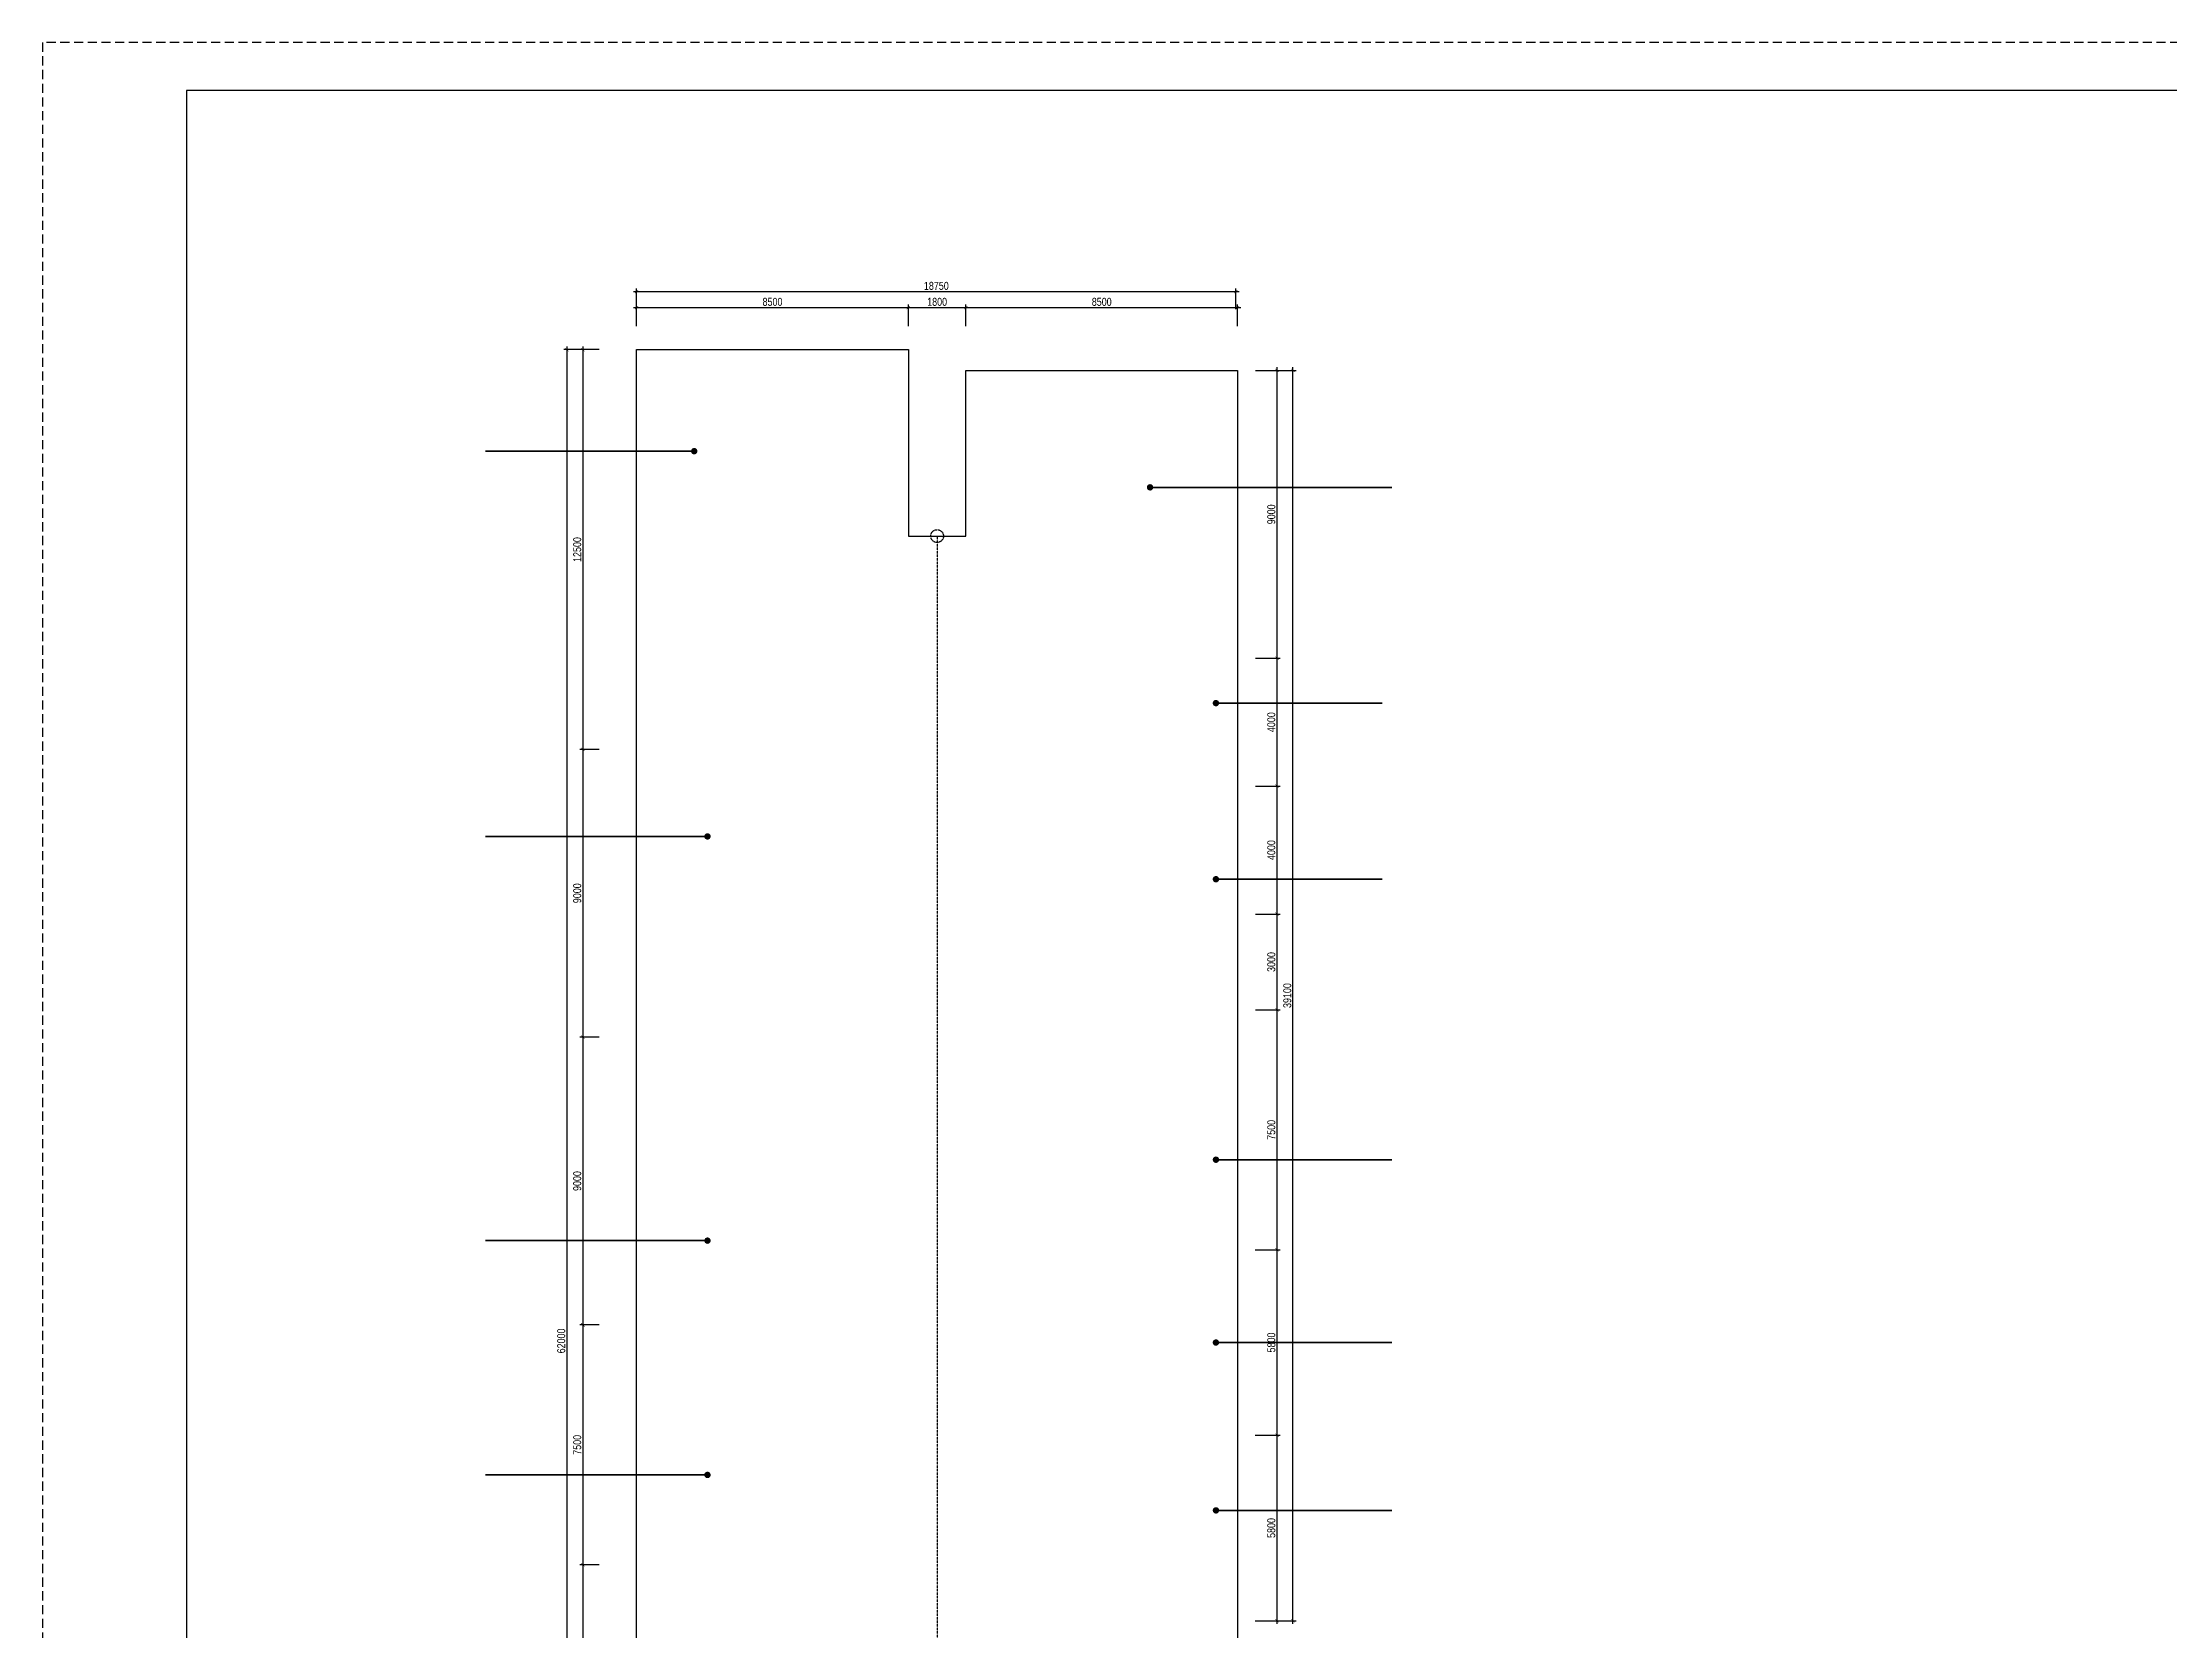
# Model space of a CAD drawing. Header units: millimetres. Extents: x 43 to 126043, y -89269 to -169.
# Drawn here: x 43 to 66586, y -49828 to -169 of the extents above; entities that cross this region are included whole.
import ezdxf

# ---------------------------------------------------------------- set-up
doc = ezdxf.new("R2010")
doc.units = ezdxf.units.MM
doc.linetypes.add('HIDDEN', pattern=[9.525, 6.35, -3.175])
doc.layers.get('0').update_dxf_attribs({"color": 231})
doc.layers.get('DefPoints').update_dxf_attribs({"color": 191})
doc.layers.add('A-SHBD', color=7, linetype='Continuous', lineweight=35)
doc.layers.add('ls-dim', color=231, linetype='Continuous')
doc.layers.add('MDI-BAO', color=1, linetype='Continuous')
doc.layers.add('MDI-HANHLANG', color=5, linetype='HIDDEN', plot=False)
doc.styles.add('250602-MB CO CAU CĂN HO X1-3A-1$0$style1', font='arial.ttf')
doc.styles.add('VTK_Arial', font='arial.ttf', dxfattribs={"width": 0.8})
doc.dimstyles.new('250602-MB CO CAU CĂN HO X1-3A-1$0$Dim_50', dxfattribs={"dimscale": 50, "dimtxt": 2, "dimasz": 1.5, "dimexe": 1, "dimexo": 0, "dimgap": 1, "dimtad": 1, "dimdec": 0, "dimlfac": -1, "dimzin": 12, "dimdsep": 46, "dimtxsty": '250602-MB CO CAU CĂN HO X1-3A-1$0$style1', "dimblk1": '250602-MB CO CAU CĂN HO X1-3A-1$0$_ARCHTICK', "dimblk2": '250602-MB CO CAU CĂN HO X1-3A-1$0$_ARCHTICK', "dimsah": 1, "dimcen": 1.5, "dimdle": 1.5, "dimclrd": 256, "dimclre": 256, "dimclrt": 2, "dimadec": 1, "dimazin": 3, "dimtm": 1e-09, "dimtfac": 0.416667, "dimtdec": 0, "dimtix": 1, "dimtmove": 2, "dimatfit": 3, "dimfxl": 7, "dimfxlon": 1, "dimtolj": 1, "dimtzin": 0, "dimlwd": -1, "dimlwe": -1, "dimarcsym": 1})
doc.dimstyles.new('A-2.5-DIM100', dxfattribs={"dimscale": 100, "dimtxt": 2.5, "dimasz": 1, "dimexe": 1, "dimexo": 0, "dimgap": 0.5, "dimtad": 1, "dimdec": 0, "dimzin": 12, "dimdsep": 46, "dimtxsty": 'VTK_Arial', "dimblk": 'ARCHTICK', "dimcen": 0, "dimdle": 1, "dimclrd": 256, "dimclre": 256, "dimclrt": 7, "dimadec": 1, "dimazin": 3, "dimtfac": 1, "dimtdec": 0, "dimtmove": 0, "dimatfit": 2, "dimfxl": 20, "dimtolj": 1, "dimtzin": 0, "dimlwd": -1, "dimlwe": -1, "dimarcsym": 0})

# ---------------------------------------------------------------- blocks, each defined once
blk = doc.blocks.new('VTK-A1_BoKhungTen')
at = {"layer": 'DefPoints', "linetype": 'HIDDEN', "ltscale": 0.3}
blk.add_lwpolyline([(0, -594), (840, -594), (840, 0), (0, 0)], close=True, dxfattribs=at)
at = {"layer": 'DefPoints'}
blk.add_lwpolyline([(755, -10), (30, -10), (30, -584), (755, -584)], dxfattribs=at)
blk = doc.blocks.new('250602-MB CO CAU CĂN HO X1-3A-1$0$_ARCHTICK')
at = {"color": 0, "linetype": 'ByBlock', "const_width": 0.15}
blk.add_lwpolyline([(-0.5, -0.5), (0.5, 0.5)], dxfattribs=at)
blk = doc.blocks.new('_ArchTick')
at = {"color": 0, "linetype": 'ByBlock', "const_width": 0.15}
blk.add_lwpolyline([(-0.5, -0.5), (0.5, 0.5)], dxfattribs=at)
blk = doc.blocks.new('*D21')
at = {"layer": 'DefPoints', "color": 0, "transparency": 16777216}
for p in [(17457, -9773), (16950, -22273), (17457, -22273)]:
    blk.add_point(p, dxfattribs=at)
at = {"layer": 'ls-dim', "transparency": 16777216}
for p, q in [((17457, -9773), (16850, -9773)), ((16950, -9673), (16950, -22373)), ((17457, -22273), (16850, -22273))]:
    blk.add_line(p, q, dxfattribs=at)
at = {"layer": 'ls-dim', "transparency": 16777216, "xscale": 100, "yscale": 100, "zscale": 100}
for p, rotation in [((16950, -9773), 90), ((16950, -22273), 270)]:
    blk.add_blockref('_ArchTick', p, dxfattribs=dict(at, rotation=rotation))
at = {"layer": 'ls-dim', "color": 7, "transparency": 16777216, "insert": (16772, -16023), "char_height": 250, "attachment_point": 5, "rotation": 90, "style": 'VTK_Arial'}
blk.add_mtext('\\A1;12500', dxfattribs=at)
blk = doc.blocks.new('*D22')
at = {"layer": 'DefPoints', "color": 0, "transparency": 16777216}
for p in [(17457, -22273), (16950, -31273), (17457, -31273)]:
    blk.add_point(p, dxfattribs=at)
at = {"layer": 'ls-dim', "transparency": 16777216}
for p, q in [((17457, -22273), (16850, -22273)), ((16950, -22173), (16950, -31373)), ((17457, -31273), (16850, -31273))]:
    blk.add_line(p, q, dxfattribs=at)
at = {"layer": 'ls-dim', "transparency": 16777216, "xscale": 100, "yscale": 100, "zscale": 100}
for p, rotation in [((16950, -22273), 90), ((16950, -31273), 270)]:
    blk.add_blockref('_ArchTick', p, dxfattribs=dict(at, rotation=rotation))
at = {"layer": 'ls-dim', "color": 7, "transparency": 16777216, "insert": (16772, -26773), "char_height": 250, "attachment_point": 5, "rotation": 90, "style": 'VTK_Arial'}
blk.add_mtext('\\A1;9000', dxfattribs=at)
blk = doc.blocks.new('*D23')
at = {"layer": 'DefPoints', "color": 0, "transparency": 16777216}
for p in [(17457, -31273), (16950, -40273), (17457, -40273)]:
    blk.add_point(p, dxfattribs=at)
at = {"layer": 'ls-dim', "transparency": 16777216}
for p, q in [((17457, -31273), (16850, -31273)), ((16950, -31173), (16950, -40373)), ((17457, -40273), (16850, -40273))]:
    blk.add_line(p, q, dxfattribs=at)
at = {"layer": 'ls-dim', "transparency": 16777216, "xscale": 100, "yscale": 100, "zscale": 100}
for p, rotation in [((16950, -31273), 90), ((16950, -40273), 270)]:
    blk.add_blockref('_ArchTick', p, dxfattribs=dict(at, rotation=rotation))
at = {"layer": 'ls-dim', "color": 7, "transparency": 16777216, "insert": (16772, -35773), "char_height": 250, "attachment_point": 5, "rotation": 90, "style": 'VTK_Arial'}
blk.add_mtext('\\A1;9000', dxfattribs=at)
blk = doc.blocks.new('*D24')
at = {"layer": 'DefPoints', "color": 0, "transparency": 16777216}
for p in [(17457, -40273), (16950, -47773), (17457, -47773)]:
    blk.add_point(p, dxfattribs=at)
at = {"layer": 'ls-dim', "transparency": 16777216}
for p, q in [((17457, -40273), (16850, -40273)), ((16950, -40173), (16950, -47873)), ((17457, -47773), (16850, -47773))]:
    blk.add_line(p, q, dxfattribs=at)
at = {"layer": 'ls-dim', "transparency": 16777216, "xscale": 100, "yscale": 100, "zscale": 100}
for p, rotation in [((16950, -40273), 90), ((16950, -47773), 270)]:
    blk.add_blockref('_ArchTick', p, dxfattribs=dict(at, rotation=rotation))
at = {"layer": 'ls-dim', "color": 7, "transparency": 16777216, "insert": (16772, -44023), "char_height": 250, "attachment_point": 5, "rotation": 90, "style": 'VTK_Arial'}
blk.add_mtext('\\A1;7500', dxfattribs=at)
blk = doc.blocks.new('*D25')
at = {"layer": 'DefPoints', "color": 0, "transparency": 16777216}
for p in [(17457, -47773), (16950, -55273), (17457, -55273)]:
    blk.add_point(p, dxfattribs=at)
at = {"layer": 'ls-dim', "transparency": 16777216}
for p, q in [((17457, -47773), (16850, -47773)), ((16950, -47673), (16950, -55373)), ((17457, -55273), (16850, -55273))]:
    blk.add_line(p, q, dxfattribs=at)
at = {"layer": 'ls-dim', "transparency": 16777216, "xscale": 100, "yscale": 100, "zscale": 100}
for p, rotation in [((16950, -47773), 90), ((16950, -55273), 270)]:
    blk.add_blockref('_ArchTick', p, dxfattribs=dict(at, rotation=rotation))
at = {"layer": 'ls-dim', "color": 7, "transparency": 16777216, "insert": (16772, -51523), "char_height": 250, "attachment_point": 5, "rotation": 90, "style": 'VTK_Arial'}
blk.add_mtext('\\A1;7500', dxfattribs=at)
blk = doc.blocks.new('*D28')
at = {"layer": 'DefPoints', "color": 0, "transparency": 16777216}
for p in [(27131, -8457), (18631, -9036), (27131, -9036)]:
    blk.add_point(p, dxfattribs=at)
at = {"layer": 'ls-dim', "transparency": 16777216}
for p, q in [((18531, -8457), (27231, -8457)), ((18631, -9036), (18631, -8357)), ((27131, -9036), (27131, -8357))]:
    blk.add_line(p, q, dxfattribs=at)
at = {"layer": 'ls-dim', "transparency": 16777216, "xscale": 100, "yscale": 100, "zscale": 100, "rotation": 180}
blk.add_blockref('_ArchTick', (18631, -8457), dxfattribs=at)
at = {"layer": 'ls-dim', "transparency": 16777216, "xscale": 100, "yscale": 100, "zscale": 100}
blk.add_blockref('_ArchTick', (27131, -8457), dxfattribs=at)
at = {"layer": 'ls-dim', "color": 7, "transparency": 16777216, "insert": (22881, -8279), "char_height": 250, "attachment_point": 5, "style": 'VTK_Arial'}
blk.add_mtext('\\A1;8500', dxfattribs=at)
blk = doc.blocks.new('*D29')
at = {"layer": 'DefPoints', "color": 0, "transparency": 16777216}
for p in [(28931, -8457), (27131, -9036), (28931, -9036)]:
    blk.add_point(p, dxfattribs=at)
at = {"layer": 'ls-dim', "transparency": 16777216}
for p, q in [((27031, -8457), (29031, -8457)), ((27131, -9036), (27131, -8357)), ((28931, -9036), (28931, -8357))]:
    blk.add_line(p, q, dxfattribs=at)
at = {"layer": 'ls-dim', "transparency": 16777216, "xscale": 100, "yscale": 100, "zscale": 100, "rotation": 180}
blk.add_blockref('_ArchTick', (27131, -8457), dxfattribs=at)
at = {"layer": 'ls-dim', "transparency": 16777216, "xscale": 100, "yscale": 100, "zscale": 100}
blk.add_blockref('_ArchTick', (28931, -8457), dxfattribs=at)
at = {"layer": 'ls-dim', "color": 7, "transparency": 16777216, "insert": (28031, -8279), "char_height": 250, "attachment_point": 5, "style": 'VTK_Arial'}
blk.add_mtext('\\A1;1800', dxfattribs=at)
blk = doc.blocks.new('*D30')
at = {"layer": 'DefPoints', "color": 0, "transparency": 16777216}
for p in [(37431, -8457), (28931, -9036), (37431, -9036)]:
    blk.add_point(p, dxfattribs=at)
at = {"layer": 'ls-dim', "transparency": 16777216}
for p, q in [((28831, -8457), (37531, -8457)), ((28931, -9036), (28931, -8357)), ((37431, -9036), (37431, -8357))]:
    blk.add_line(p, q, dxfattribs=at)
at = {"layer": 'ls-dim', "transparency": 16777216, "xscale": 100, "yscale": 100, "zscale": 100, "rotation": 180}
blk.add_blockref('_ArchTick', (28931, -8457), dxfattribs=at)
at = {"layer": 'ls-dim', "transparency": 16777216, "xscale": 100, "yscale": 100, "zscale": 100}
blk.add_blockref('_ArchTick', (37431, -8457), dxfattribs=at)
at = {"layer": 'ls-dim', "color": 7, "transparency": 16777216, "insert": (33181, -8279), "char_height": 250, "attachment_point": 5, "style": 'VTK_Arial'}
blk.add_mtext('\\A1;8500', dxfattribs=at)
blk = doc.blocks.new('*D31')
at = {"layer": 'DefPoints', "color": 0, "transparency": 16777216}
for p in [(37997, -10423, 0), (37997, -19423, 0), (38664, -19423)]:
    blk.add_point(p, dxfattribs=at)
at = {"layer": 'ls-dim', "transparency": 16777216}
for p, q in [((37997, -10423), (38764, -10423)), ((38664, -10323), (38664, -19523)), ((37997, -19423), (38764, -19423))]:
    blk.add_line(p, q, dxfattribs=at)
at = {"layer": 'ls-dim', "transparency": 16777216, "xscale": 100, "yscale": 100, "zscale": 100}
for p, rotation in [((38664, -10423), 90), ((38664, -19423), 270)]:
    blk.add_blockref('_ArchTick', p, dxfattribs=dict(at, rotation=rotation))
at = {"layer": 'ls-dim', "color": 7, "transparency": 16777216, "insert": (38487, -14923), "char_height": 250, "attachment_point": 5, "rotation": 90, "style": 'VTK_Arial'}
blk.add_mtext('\\A1;9000', dxfattribs=at)
blk = doc.blocks.new('*D32')
at = {"layer": 'DefPoints', "color": 0, "transparency": 16777216}
for p in [(37997, -19423, 0), (37997, -23423, 0), (38664, -23423)]:
    blk.add_point(p, dxfattribs=at)
at = {"layer": 'ls-dim', "transparency": 16777216}
for p, q in [((37997, -19423), (38764, -19423)), ((38664, -19323), (38664, -23523)), ((37997, -23423), (38764, -23423))]:
    blk.add_line(p, q, dxfattribs=at)
at = {"layer": 'ls-dim', "transparency": 16777216, "xscale": 100, "yscale": 100, "zscale": 100}
for p, rotation in [((38664, -19423), 90), ((38664, -23423), 270)]:
    blk.add_blockref('_ArchTick', p, dxfattribs=dict(at, rotation=rotation))
at = {"layer": 'ls-dim', "color": 7, "transparency": 16777216, "insert": (38487, -21423), "char_height": 250, "attachment_point": 5, "rotation": 90, "style": 'VTK_Arial'}
blk.add_mtext('\\A1;4000', dxfattribs=at)
blk = doc.blocks.new('*D33')
at = {"layer": 'DefPoints', "color": 0, "transparency": 16777216}
for p in [(37997, -23423, 0), (37997, -27423, 0), (38664, -27423)]:
    blk.add_point(p, dxfattribs=at)
at = {"layer": 'ls-dim', "transparency": 16777216}
for p, q in [((37997, -23423), (38764, -23423)), ((38664, -23323), (38664, -27523)), ((37997, -27423), (38764, -27423))]:
    blk.add_line(p, q, dxfattribs=at)
at = {"layer": 'ls-dim', "transparency": 16777216, "xscale": 100, "yscale": 100, "zscale": 100}
for p, rotation in [((38664, -23423), 90), ((38664, -27423), 270)]:
    blk.add_blockref('_ArchTick', p, dxfattribs=dict(at, rotation=rotation))
at = {"layer": 'ls-dim', "color": 7, "transparency": 16777216, "insert": (38487, -25423), "char_height": 250, "attachment_point": 5, "rotation": 90, "style": 'VTK_Arial'}
blk.add_mtext('\\A1;4000', dxfattribs=at)
blk = doc.blocks.new('*D34')
at = {"layer": 'DefPoints', "color": 0, "transparency": 16777216}
for p in [(37997, -27423, 0), (37997, -30423, 0), (38664, -30423)]:
    blk.add_point(p, dxfattribs=at)
at = {"layer": 'ls-dim', "transparency": 16777216}
for p, q in [((37997, -27423), (38764, -27423)), ((38664, -27323), (38664, -30523)), ((37997, -30423), (38764, -30423))]:
    blk.add_line(p, q, dxfattribs=at)
at = {"layer": 'ls-dim', "transparency": 16777216, "xscale": 100, "yscale": 100, "zscale": 100}
for p, rotation in [((38664, -27423), 90), ((38664, -30423), 270)]:
    blk.add_blockref('_ArchTick', p, dxfattribs=dict(at, rotation=rotation))
at = {"layer": 'ls-dim', "color": 7, "transparency": 16777216, "insert": (38487, -28923), "char_height": 250, "attachment_point": 5, "rotation": 90, "style": 'VTK_Arial'}
blk.add_mtext('\\A1;3000', dxfattribs=at)
blk = doc.blocks.new('*D35')
at = {"layer": 'DefPoints', "color": 0, "transparency": 16777216}
for p in [(37997, -30423, 0), (37982, -37923, 0), (38664, -37923)]:
    blk.add_point(p, dxfattribs=at)
at = {"layer": 'ls-dim', "transparency": 16777216}
for p, q in [((37997, -30423), (38764, -30423)), ((38664, -30323), (38664, -38023)), ((37982, -37923), (38764, -37923))]:
    blk.add_line(p, q, dxfattribs=at)
at = {"layer": 'ls-dim', "transparency": 16777216, "xscale": 100, "yscale": 100, "zscale": 100}
for p, rotation in [((38664, -30423), 90), ((38664, -37923), 270)]:
    blk.add_blockref('_ArchTick', p, dxfattribs=dict(at, rotation=rotation))
at = {"layer": 'ls-dim', "color": 7, "transparency": 16777216, "insert": (38487, -34173), "char_height": 250, "attachment_point": 5, "rotation": 90, "style": 'VTK_Arial'}
blk.add_mtext('\\A1;7500', dxfattribs=at)
blk = doc.blocks.new('*D36')
at = {"layer": 'DefPoints', "color": 0, "transparency": 16777216}
for p in [(37982, -37923, 0), (37982, -43723, 0), (38664, -43723)]:
    blk.add_point(p, dxfattribs=at)
at = {"layer": 'ls-dim', "transparency": 16777216}
for p, q in [((37982, -37923), (38764, -37923)), ((38664, -37823), (38664, -43823)), ((37982, -43723), (38764, -43723))]:
    blk.add_line(p, q, dxfattribs=at)
at = {"layer": 'ls-dim', "transparency": 16777216, "xscale": 100, "yscale": 100, "zscale": 100}
for p, rotation in [((38664, -37923), 90), ((38664, -43723), 270)]:
    blk.add_blockref('_ArchTick', p, dxfattribs=dict(at, rotation=rotation))
at = {"layer": 'ls-dim', "color": 7, "transparency": 16777216, "insert": (38487, -40823), "char_height": 250, "attachment_point": 5, "rotation": 90, "style": 'VTK_Arial'}
blk.add_mtext('\\A1;5800', dxfattribs=at)
blk = doc.blocks.new('*D37')
at = {"layer": 'DefPoints', "color": 0, "transparency": 16777216}
for p in [(37982, -43723, 0), (37982, -49523, 0), (38664, -49523)]:
    blk.add_point(p, dxfattribs=at)
at = {"layer": 'ls-dim', "transparency": 16777216}
for p, q in [((37982, -43723), (38764, -43723)), ((38664, -43623), (38664, -49623)), ((37982, -49523), (38764, -49523))]:
    blk.add_line(p, q, dxfattribs=at)
at = {"layer": 'ls-dim', "transparency": 16777216, "xscale": 100, "yscale": 100, "zscale": 100}
for p, rotation in [((38664, -43723), 90), ((38664, -49523), 270)]:
    blk.add_blockref('_ArchTick', p, dxfattribs=dict(at, rotation=rotation))
at = {"layer": 'ls-dim', "color": 7, "transparency": 16777216, "insert": (38487, -46623), "char_height": 250, "attachment_point": 5, "rotation": 90, "style": 'VTK_Arial'}
blk.add_mtext('\\A1;5800', dxfattribs=at)
blk = doc.blocks.new('*D74')
at = {"layer": 'DefPoints', "color": 0, "transparency": 16777216}
for p in [(37381, -7957), (37381, -8507), (18631, -9036)]:
    blk.add_point(p, dxfattribs=at)
at = {"layer": 'ls-dim', "transparency": 16777216}
for p, q in [((18531, -7957), (37481, -7957)), ((18631, -9036), (18631, -7857)), ((37381, -8507), (37381, -7857))]:
    blk.add_line(p, q, dxfattribs=at)
at = {"layer": 'ls-dim', "transparency": 16777216, "xscale": 100, "yscale": 100, "zscale": 100, "rotation": 180}
blk.add_blockref('_ArchTick', (18631, -7957), dxfattribs=at)
at = {"layer": 'ls-dim', "transparency": 16777216, "xscale": 100, "yscale": 100, "zscale": 100}
blk.add_blockref('_ArchTick', (37381, -7957), dxfattribs=at)
at = {"layer": 'ls-dim', "color": 7, "transparency": 16777216, "insert": (28006, -7779), "char_height": 250, "attachment_point": 5, "style": 'VTK_Arial'}
blk.add_mtext('\\A1;18750', dxfattribs=at)
blk = doc.blocks.new('*D75')
at = {"layer": 'DefPoints', "color": 0, "transparency": 16777216}
for p in [(17457, -9773), (16450, -71773), (17457, -71773)]:
    blk.add_point(p, dxfattribs=at)
at = {"layer": 'ls-dim', "transparency": 16777216}
for p, q in [((17457, -9773), (16350, -9773)), ((16450, -9673), (16450, -71873)), ((17457, -71773), (16350, -71773))]:
    blk.add_line(p, q, dxfattribs=at)
at = {"layer": 'ls-dim', "transparency": 16777216, "xscale": 100, "yscale": 100, "zscale": 100}
for p, rotation in [((16450, -9773), 90), ((16450, -71773), 270)]:
    blk.add_blockref('_ArchTick', p, dxfattribs=dict(at, rotation=rotation))
at = {"layer": 'ls-dim', "color": 7, "transparency": 16777216, "insert": (16272, -40773), "char_height": 250, "attachment_point": 5, "rotation": 90, "style": 'VTK_Arial'}
blk.add_mtext('\\A1;62000', dxfattribs=at)
blk = doc.blocks.new('*D79')
at = {"layer": 'DefPoints', "color": 0, "transparency": 16777216}
for p in [(38381, -10423), (39164, -10423), (37982, -49523, 0)]:
    blk.add_point(p, dxfattribs=at)
at = {"layer": 'ls-dim', "transparency": 16777216}
for p, q in [((38381, -10423), (39264, -10423)), ((39164, -49623), (39164, -10323)), ((37982, -49523), (39264, -49523))]:
    blk.add_line(p, q, dxfattribs=at)
at = {"layer": 'ls-dim', "transparency": 16777216, "xscale": 100, "yscale": 100, "zscale": 100}
for p, rotation in [((39164, -10423), 90), ((39164, -49523), 270)]:
    blk.add_blockref('_ArchTick', p, dxfattribs=dict(at, rotation=rotation))
at = {"layer": 'ls-dim', "color": 7, "transparency": 16777216, "insert": (38987, -29973), "char_height": 250, "attachment_point": 5, "rotation": 90, "style": 'VTK_Arial'}
blk.add_mtext('\\A1;39100', dxfattribs=at)

msp = doc.modelspace()

# ---------------------------------------------------------------- linework, layer by layer
at = {"layer": 'MDI-BAO', "elevation": 0}
msp.add_lwpolyline([(18630.7, -9773.2), (27130.7, -9773.2), (27130.7, -15603.2), (28930.6, -15603.2), (28930.6, -10423.2), (37430.6, -10423.2), (37430.6, -52373.2), (39530.6, -52373.2), (39530.6, -52973.2), (66260.6, -52973.2), (66260.6, -61473.2), (61080.6, -61473.2), (61080.6, -63273.2), (64930.6, -63273.2), (64930.6, -71773.2), (28930.6, -71773.2), (28930.6, -66593.2), (27130.7, -66593.2), (27130.7, -71773.2), (18630.7, -71773.2)], close=True, dxfattribs=at)
at = {"layer": 'MDI-HANHLANG'}
msp.add_line((28030.6, -15603.2), (28030.6, -66593.2), dxfattribs=at)
msp.add_circle((28030.6, -15603.2), 200, dxfattribs=at)

# ---------------------------------------------------------------- block references
at = {"layer": 'DefPoints', "xscale": 150, "yscale": 150, "zscale": 150}
msp.add_blockref('VTK-A1_BoKhungTen', (43.4, -168.9), dxfattribs=at)

# ---------------------------------------------------------------- dimensions: what is measured, and where the dimension line sits
at = {"layer": 'ls-dim'}
for base, p1, p2, angle, override, picture, middle in [((37380.6, -7956.8), (18630.7, -9035.6), (37380.6, -8506.8), 180, {"dimpost": '\\X'}, '*D74', (28005.6, -7779.1)), ((28930.6, -8456.8), (27130.7, -9035.6), (28930.6, -9035.6), 180, {"dimpost": '\\X', "dimtmove": 1}, '*D29', (28030.6, -8279.1)), ((37430.6, -8456.8), (28930.6, -9035.6), (37430.6, -9035.6), 180, {"dimpost": '\\X', "dimtmove": 1}, '*D30', (33180.6, -8279.1)), ((16450.1, -71773.2), (17457.1, -9773.2), (17457.1, -71773.2), 90, {"dimpost": '\\X'}, '*D75', (16272.4, -40773.2)), ((39164.4, -10423.2), (37982.1, -49523.2, 0), (38380.8, -10423.2), 90, {"dimpost": '\\X', "dimtmove": 1}, '*D79', (38986.7, -29973.2)), ((38664.4, -23423.2), (37997.1, -19423.2, 0), (37997.1, -23423.2, 0), 90, {"dimpost": '\\X', "dimtmove": 1}, '*D32', (38486.8, -21423.2)), ((16950.1, -31273.2), (17457.1, -22273.2), (17457.1, -31273.2), 90, {"dimpost": '\\X', "dimtmove": 1}, '*D22', (16772.4, -26773.2)), ((38664.4, -27423.2), (37997.1, -23423.2, 0), (37997.1, -27423.2, 0), 90, {"dimpost": '\\X', "dimtmove": 1}, '*D33', (38486.8, -25423.2)), ((38664.4, -30423.2), (37997.1, -27423.2, 0), (37997.1, -30423.2, 0), 90, {"dimpost": '\\X', "dimtmove": 1}, '*D34', (38486.7, -28923.2)), ((38664.4, -37923.2), (37997.1, -30423.2, 0), (37982.1, -37923.2, 0), 90, {"dimpost": '\\X', "dimtmove": 1}, '*D35', (38486.8, -34173.2)), ((16950.1, -40273.2), (17457.1, -31273.2), (17457.1, -40273.2), 90, {"dimpost": '\\X', "dimtmove": 1}, '*D23', (16772.4, -35773.2)), ((38664.4, -43723.2), (37982.1, -37923.2, 0), (37982.1, -43723.2, 0), 90, {"dimpost": '\\X', "dimtmove": 1}, '*D36', (38486.8, -40823.2)), ((16950.1, -47773.2), (17457.1, -40273.2), (17457.1, -47773.2), 90, {"dimpost": '\\X', "dimtmove": 1}, '*D24', (16772.4, -44023.2)), ((38664.4, -49523.2), (37982.1, -43723.2, 0), (37982.1, -49523.2, 0), 90, {"dimpost": '\\X', "dimtmove": 1}, '*D37', (38486.8, -46623.2)), ((16950.1, -55273.2), (17457.1, -47773.2), (17457.1, -55273.2), 90, {"dimpost": '\\X', "dimtmove": 1}, '*D25', (16772.4, -51523.2))]:
    dim = msp.add_linear_dim(base=base, p1=p1, p2=p2, angle=angle, dimstyle='A-2.5-DIM100', override=override, dxfattribs=at)
    dim.commit()
    dim.dimension.update_dxf_attribs({"geometry": picture, "text_midpoint": middle})
for p1, p2, distance, picture, middle in [((18630.7, -9035.6), (27130.7, -9035.6), 578.8, '*D28', (22880.7, -8279.1)), ((17457.1, -9773.2), (17457.1, -22273.2), -507, '*D21', (16772.4, -16023.2)), ((37997.1, -10423.2, 0), (37997.1, -19423.2, 0), 667.3, '*D31', (38486.8, -14923.2))]:
    dim = msp.add_aligned_dim(p1=p1, p2=p2, distance=distance, dimstyle='A-2.5-DIM100', override={"dimpost": '\\X'}, dxfattribs=at)
    dim.commit()
    dim.dimension.update_dxf_attribs({"geometry": picture, "text_midpoint": middle})

# ---------------------------------------------------------------- leaders
at = {"layer": 'A-SHBD'}
for points in [[(20432, -12948.1, 0), (13897.3, -12948.1, 0)], [(34693.1, -14079, 0), (42260.5, -14079, 0)], [(36754.2, -20827, 0), (41952.1, -20827, 0)], [(20846.9, -24995.7, 0), (13897.3, -24995.7, 0)], [(36754.2, -26334.2, 0), (41952.1, -26334.2, 0)], [(36754.3, -35105.5, 0), (42252.6, -35105.5, 0)], [(20846.9, -37637.4, 0), (13897.3, -37637.5, 0)], [(36754.3, -40823.2, 0), (42252.6, -40823.2, 0)], [(20846.9, -44964.5, 0), (13897.3, -44964.5, 0)], [(36754.3, -46073.2, 0), (42252.6, -46073.2, 0)]]:
    msp.add_leader(points, dimstyle='250602-MB CO CAU CĂN HO X1-3A-1$0$Dim_50', override={"dimasz": 4, "dimtad": 0, "dimldrblk": 'Dot', "dimtfill": 1}, dxfattribs=at)

doc.saveas('drawing.dxf')
